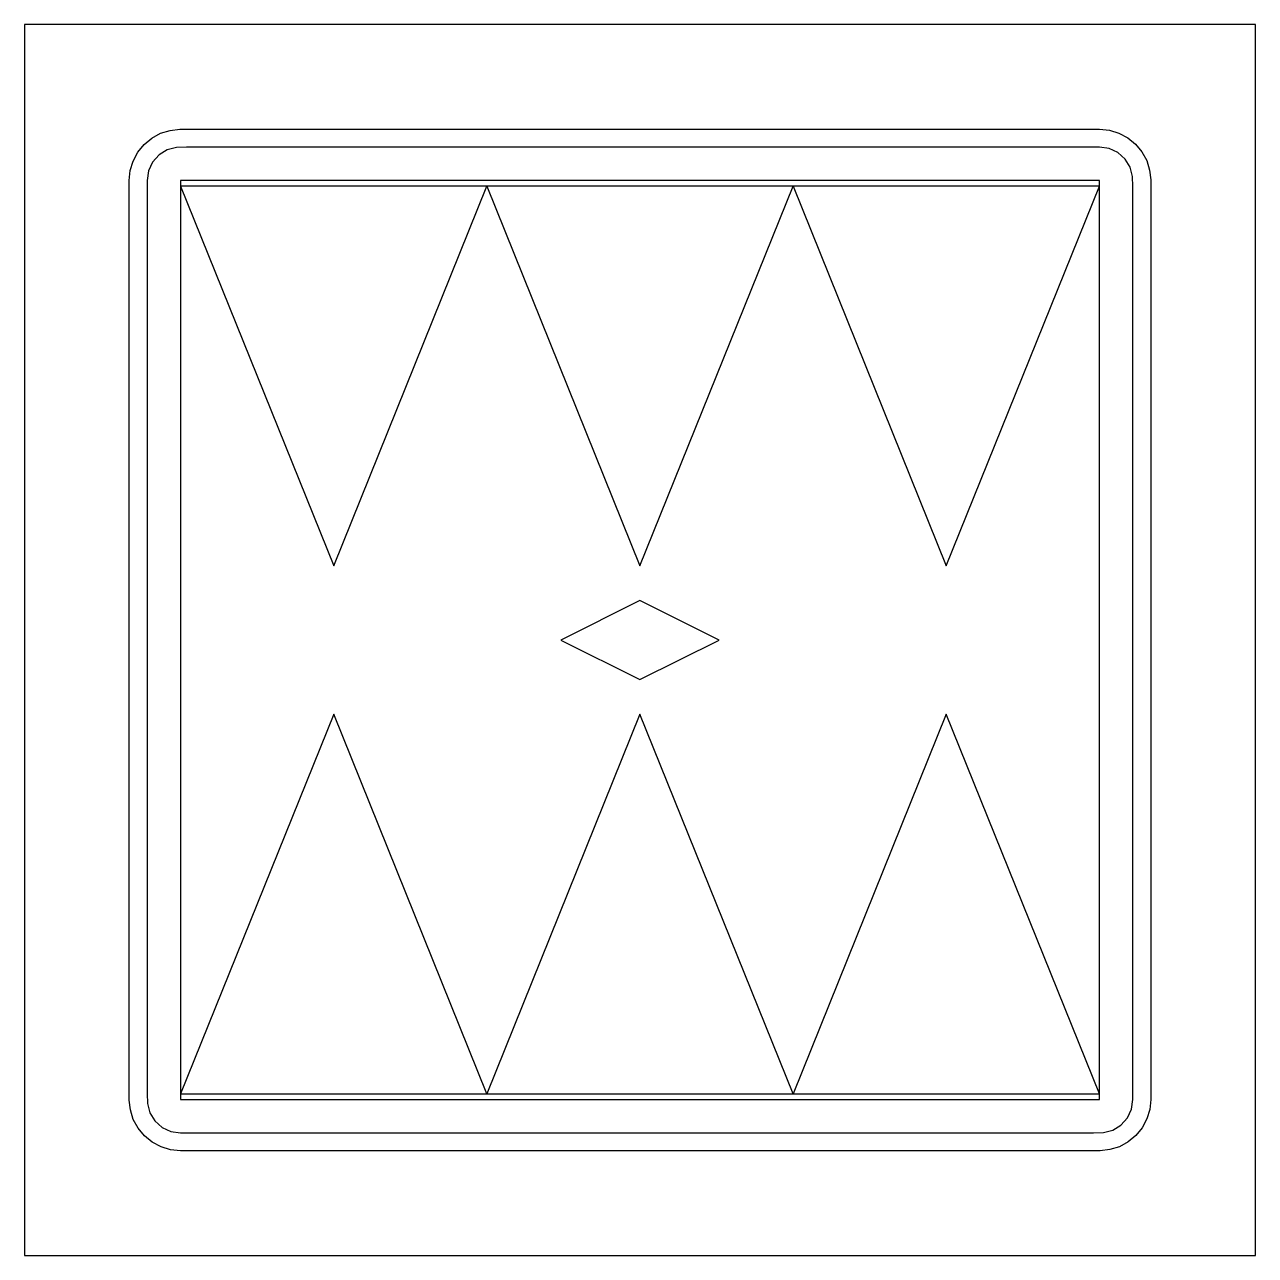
# Model space of a CAD drawing. Header units: metres. Extents: x 0 to 110, y 0 to 110.
import ezdxf

# ---------------------------------------------------------------- set-up
doc = ezdxf.new("R2010")
doc.units = ezdxf.units.M
for name, color, linetype in [('blue', 7, 'Continuous'), ('field', 7, 'Continuous'), ('outline', 7, 'Continuous'), ('turquoise', 7, 'Continuous')]:
    doc.layers.add(name, color=color, linetype=linetype)

msp = doc.modelspace()

# ---------------------------------------------------------------- linework, layer by layer
at = {"layer": 'blue'}
for points in [[(14.01, 96), (27.75, 61.91), (41.49, 96)], [(69.01, 96), (82.75, 61.91), (96.49, 96)], [(55.25, 48.59), (41.51, 14.5), (68.99, 14.5)]]:
    msp.add_lwpolyline(points, close=True, dxfattribs=at)
at = {"layer": 'field'}
msp.add_lwpolyline([(14, 14), (96.5, 14), (96.5, 96.5), (14, 96.5)], close=True, dxfattribs=at)
at = {"layer": 'outline'}
msp.add_lwpolyline([(0, 0), (110.5, 0), (110.5, 110.5), (0, 110.5)], close=True, dxfattribs=at)
at = {"layer": 'turquoise'}
for points in [[(9.4, 96.5), (9.49, 97.39), (9.75, 98.25), (10.17, 99.04), (10.73, 99.74), (11.42, 100.31), (12.21, 100.74), (13.06, 101), (13.95, 101.1), (14.85, 101.1), (15.75, 101.1), (16.64, 101.1), (17.54, 101.1), (18.44, 101.1), (19.34, 101.1), (20.23, 101.1), (21.13, 101.1), (22.03, 101.1), (22.92, 101.1), (23.82, 101.1), (24.72, 101.1), (25.62, 101.1), (26.51, 101.1), (27.41, 101.1), (28.31, 101.1), (29.21, 101.1), (30.1, 101.1), (31, 101.1), (31.9, 101.1), (32.79, 101.1), (33.69, 101.1), (34.59, 101.1), (35.49, 101.1), (36.38, 101.1), (37.28, 101.1), (38.18, 101.1), (39.08, 101.1), (39.97, 101.1), (40.87, 101.1), (41.77, 101.1), (42.66, 101.1), (43.56, 101.1), (44.46, 101.1), (45.36, 101.1), (46.25, 101.1), (47.15, 101.1), (48.05, 101.1), (48.95, 101.1), (49.84, 101.1), (50.74, 101.1), (51.64, 101.1), (52.53, 101.1), (53.43, 101.1), (54.33, 101.1), (55.23, 101.1), (56.12, 101.1), (57.02, 101.1), (57.92, 101.1), (58.82, 101.1), (59.71, 101.1), (60.61, 101.1), (61.51, 101.1), (62.4, 101.1), (63.3, 101.1), (64.2, 101.1), (65.1, 101.1), (65.99, 101.1), (66.89, 101.1), (67.79, 101.1), (68.69, 101.1), (69.58, 101.1), (70.48, 101.1), (71.38, 101.1), (72.27, 101.1), (73.17, 101.1), (74.07, 101.1), (74.97, 101.1), (75.86, 101.1), (76.76, 101.1), (77.66, 101.1), (78.55, 101.1), (79.45, 101.1), (80.35, 101.1), (81.25, 101.1), (82.14, 101.1), (83.04, 101.1), (83.94, 101.1), (84.84, 101.1), (85.73, 101.1), (86.63, 101.1), (87.53, 101.1), (88.42, 101.1), (89.32, 101.1), (90.22, 101.1), (91.12, 101.1), (92.01, 101.1), (92.91, 101.1), (93.81, 101.1), (94.71, 101.1), (95.6, 101.1), (96.5, 101.1), (97.39, 101.01), (98.25, 100.75), (99.04, 100.33), (99.74, 99.77), (100.31, 99.08), (100.74, 98.29), (101, 97.44), (101.1, 96.55), (101.1, 95.65), (101.1, 94.75), (101.1, 93.86), (101.1, 92.96), (101.1, 92.06), (101.1, 91.16), (101.1, 90.27), (101.1, 89.37), (101.1, 88.47), (101.1, 87.58), (101.1, 86.68), (101.1, 85.78), (101.1, 84.88), (101.1, 83.99), (101.1, 83.09), (101.1, 82.19), (101.1, 81.29), (101.1, 80.4), (101.1, 79.5), (101.1, 78.6), (101.1, 77.71), (101.1, 76.81), (101.1, 75.91), (101.1, 75.01), (101.1, 74.12), (101.1, 73.22), (101.1, 72.32), (101.1, 71.42), (101.1, 70.53), (101.1, 69.63), (101.1, 68.73), (101.1, 67.84), (101.1, 66.94), (101.1, 66.04), (101.1, 65.14), (101.1, 64.25), (101.1, 63.35), (101.1, 62.45), (101.1, 61.55), (101.1, 60.66), (101.1, 59.76), (101.1, 58.86), (101.1, 57.97), (101.1, 57.07), (101.1, 56.17), (101.1, 55.27), (101.1, 54.38), (101.1, 53.48), (101.1, 52.58), (101.1, 51.68), (101.1, 50.79), (101.1, 49.89), (101.1, 48.99), (101.1, 48.1), (101.1, 47.2), (101.1, 46.3), (101.1, 45.4), (101.1, 44.51), (101.1, 43.61), (101.1, 42.71), (101.1, 41.81), (101.1, 40.92), (101.1, 40.02), (101.1, 39.12), (101.1, 38.23), (101.1, 37.33), (101.1, 36.43), (101.1, 35.53), (101.1, 34.64), (101.1, 33.74), (101.1, 32.84), (101.1, 31.95), (101.1, 31.05), (101.1, 30.15), (101.1, 29.25), (101.1, 28.36), (101.1, 27.46), (101.1, 26.56), (101.1, 25.66), (101.1, 24.77), (101.1, 23.87), (101.1, 22.97), (101.1, 22.08), (101.1, 21.18), (101.1, 20.28), (101.1, 19.38), (101.1, 18.49), (101.1, 17.59), (101.1, 16.69), (101.1, 15.79), (101.1, 14.9), (101.1, 14), (101.01, 13.11), (100.75, 12.25), (100.33, 11.46), (99.77, 10.76), (99.08, 10.19), (98.29, 9.76), (97.44, 9.5), (96.55, 9.4), (95.65, 9.4), (94.75, 9.4), (93.86, 9.4), (92.96, 9.4), (92.06, 9.4), (91.16, 9.4), (90.27, 9.4), (89.37, 9.4), (88.47, 9.4), (87.58, 9.4), (86.68, 9.4), (85.78, 9.4), (84.88, 9.4), (83.99, 9.4), (83.09, 9.4), (82.19, 9.4), (81.29, 9.4), (80.4, 9.4), (79.5, 9.4), (78.6, 9.4), (77.71, 9.4), (76.81, 9.4), (75.91, 9.4), (75.01, 9.4), (74.12, 9.4), (73.22, 9.4), (72.32, 9.4), (71.42, 9.4), (70.53, 9.4), (69.63, 9.4), (68.73, 9.4), (67.84, 9.4), (66.94, 9.4), (66.04, 9.4), (65.14, 9.4), (64.25, 9.4), (63.35, 9.4), (62.45, 9.4), (61.55, 9.4), (60.66, 9.4), (59.76, 9.4), (58.86, 9.4), (57.97, 9.4), (57.07, 9.4), (56.17, 9.4), (55.27, 9.4), (54.38, 9.4), (53.48, 9.4), (52.58, 9.4), (51.68, 9.4), (50.79, 9.4), (49.89, 9.4), (48.99, 9.4), (48.1, 9.4), (47.2, 9.4), (46.3, 9.4), (45.4, 9.4), (44.51, 9.4), (43.61, 9.4), (42.71, 9.4), (41.81, 9.4), (40.92, 9.4), (40.02, 9.4), (39.12, 9.4), (38.23, 9.4), (37.33, 9.4), (36.43, 9.4), (35.53, 9.4), (34.64, 9.4), (33.74, 9.4), (32.84, 9.4), (31.95, 9.4), (31.05, 9.4), (30.15, 9.4), (29.25, 9.4), (28.36, 9.4), (27.46, 9.4), (26.56, 9.4), (25.66, 9.4), (24.77, 9.4), (23.87, 9.4), (22.97, 9.4), (22.08, 9.4), (21.18, 9.4), (20.28, 9.4), (19.38, 9.4), (18.49, 9.4), (17.59, 9.4), (16.69, 9.4), (15.79, 9.4), (14.9, 9.4), (14, 9.4), (13.11, 9.49), (12.25, 9.75), (11.46, 10.17), (10.76, 10.73), (10.19, 11.42), (9.76, 12.21), (9.5, 13.06), (9.4, 13.95), (9.4, 14.85), (9.4, 15.75), (9.4, 16.64), (9.4, 17.54), (9.4, 18.44), (9.4, 19.34), (9.4, 20.23), (9.4, 21.13), (9.4, 22.03), (9.4, 22.92), (9.4, 23.82), (9.4, 24.72), (9.4, 25.62), (9.4, 26.51), (9.4, 27.41), (9.4, 28.31), (9.4, 29.21), (9.4, 30.1), (9.4, 31), (9.4, 31.9), (9.4, 32.79), (9.4, 33.69), (9.4, 34.59), (9.4, 35.49), (9.4, 36.38), (9.4, 37.28), (9.4, 38.18), (9.4, 39.08), (9.4, 39.97), (9.4, 40.87), (9.4, 41.77), (9.4, 42.66), (9.4, 43.56), (9.4, 44.46), (9.4, 45.36), (9.4, 46.25), (9.4, 47.15), (9.4, 48.05), (9.4, 48.95), (9.4, 49.84), (9.4, 50.74), (9.4, 51.64), (9.4, 52.53), (9.4, 53.43), (9.4, 54.33), (9.4, 55.23), (9.4, 56.12), (9.4, 57.02), (9.4, 57.92), (9.4, 58.82), (9.4, 59.71), (9.4, 60.61), (9.4, 61.51), (9.4, 62.4), (9.4, 63.3), (9.4, 64.2), (9.4, 65.1), (9.4, 65.99), (9.4, 66.89), (9.4, 67.79), (9.4, 68.69), (9.4, 69.58), (9.4, 70.48), (9.4, 71.38), (9.4, 72.27), (9.4, 73.17), (9.4, 74.07), (9.4, 74.97), (9.4, 75.86), (9.4, 76.76), (9.4, 77.66), (9.4, 78.55), (9.4, 79.45), (9.4, 80.35), (9.4, 81.25), (9.4, 82.14), (9.4, 83.04), (9.4, 83.94), (9.4, 84.84), (9.4, 85.73), (9.4, 86.63), (9.4, 87.53), (9.4, 88.42), (9.4, 89.32), (9.4, 90.22), (9.4, 91.12), (9.4, 92.01), (9.4, 92.91), (9.4, 93.81), (9.4, 94.71), (9.4, 95.6), (9.4, 96.5)], [(14, 11), (14.87, 11), (15.74, 11), (16.62, 11), (17.49, 11), (18.36, 11), (19.23, 11), (20.1, 11), (20.98, 11), (21.85, 11), (22.72, 11), (23.59, 11), (24.47, 11), (25.34, 11), (26.21, 11), (27.08, 11), (27.95, 11), (28.83, 11), (29.7, 11), (30.57, 11), (31.44, 11), (32.31, 11), (33.19, 11), (34.06, 11), (34.93, 11), (35.8, 11), (36.68, 11), (37.55, 11), (38.42, 11), (39.29, 11), (40.16, 11), (41.04, 11), (41.91, 11), (42.78, 11), (43.65, 11), (44.52, 11), (45.4, 11), (46.27, 11), (47.14, 11), (48.01, 11), (48.88, 11), (49.76, 11), (50.63, 11), (51.5, 11), (52.37, 11), (53.25, 11), (54.12, 11), (54.99, 11), (55.86, 11), (56.73, 11), (57.61, 11), (58.48, 11), (59.35, 11), (60.22, 11), (61.09, 11), (61.97, 11), (62.84, 11), (63.71, 11), (64.58, 11), (65.46, 11), (66.33, 11), (67.2, 11), (68.07, 11), (68.94, 11), (69.82, 11), (70.69, 11), (71.56, 11), (72.43, 11), (73.3, 11), (74.18, 11), (75.05, 11), (75.92, 11), (76.79, 11), (77.67, 11), (78.54, 11), (79.41, 11), (80.28, 11), (81.15, 11), (82.03, 11), (82.9, 11), (83.77, 11), (84.64, 11), (85.51, 11), (86.39, 11), (87.26, 11), (88.13, 11), (89, 11), (89.87, 11), (90.75, 11), (91.62, 11), (92.49, 11), (93.36, 11), (94.24, 11), (95.11, 11), (95.98, 11), (96.85, 11.02), (97.69, 11.25), (98.43, 11.7), (99.01, 12.35), (99.37, 13.14), (99.5, 14), (99.5, 14.87), (99.5, 15.74), (99.5, 16.62), (99.5, 17.49), (99.5, 18.36), (99.5, 19.23), (99.5, 20.1), (99.5, 20.98), (99.5, 21.85), (99.5, 22.72), (99.5, 23.59), (99.5, 24.47), (99.5, 25.34), (99.5, 26.21), (99.5, 27.08), (99.5, 27.95), (99.5, 28.83), (99.5, 29.7), (99.5, 30.57), (99.5, 31.44), (99.5, 32.31), (99.5, 33.19), (99.5, 34.06), (99.5, 34.93), (99.5, 35.8), (99.5, 36.68), (99.5, 37.55), (99.5, 38.42), (99.5, 39.29), (99.5, 40.16), (99.5, 41.04), (99.5, 41.91), (99.5, 42.78), (99.5, 43.65), (99.5, 44.52), (99.5, 45.4), (99.5, 46.27), (99.5, 47.14), (99.5, 48.01), (99.5, 48.88), (99.5, 49.76), (99.5, 50.63), (99.5, 51.5), (99.5, 52.37), (99.5, 53.25), (99.5, 54.12), (99.5, 54.99), (99.5, 55.86), (99.5, 56.73), (99.5, 57.61), (99.5, 58.48), (99.5, 59.35), (99.5, 60.22), (99.5, 61.09), (99.5, 61.97), (99.5, 62.84), (99.5, 63.71), (99.5, 64.58), (99.5, 65.46), (99.5, 66.33), (99.5, 67.2), (99.5, 68.07), (99.5, 68.94), (99.5, 69.82), (99.5, 70.69), (99.5, 71.56), (99.5, 72.43), (99.5, 73.3), (99.5, 74.18), (99.5, 75.05), (99.5, 75.92), (99.5, 76.79), (99.5, 77.67), (99.5, 78.54), (99.5, 79.41), (99.5, 80.28), (99.5, 81.15), (99.5, 82.03), (99.5, 82.9), (99.5, 83.77), (99.5, 84.64), (99.5, 85.51), (99.5, 86.39), (99.5, 87.26), (99.5, 88.13), (99.5, 89), (99.5, 89.87), (99.5, 90.75), (99.5, 91.62), (99.5, 92.49), (99.5, 93.36), (99.5, 94.24), (99.5, 95.11), (99.5, 95.98), (99.48, 96.85), (99.25, 97.69), (98.8, 98.43), (98.15, 99.01), (97.36, 99.37), (96.5, 99.5), (95.63, 99.5), (94.76, 99.5), (93.88, 99.5), (93.01, 99.5), (92.14, 99.5), (91.27, 99.5), (90.4, 99.5), (89.52, 99.5), (88.65, 99.5), (87.78, 99.5), (86.91, 99.5), (86.03, 99.5), (85.16, 99.5), (84.29, 99.5), (83.42, 99.5), (82.55, 99.5), (81.67, 99.5), (80.8, 99.5), (79.93, 99.5), (79.06, 99.5), (78.19, 99.5), (77.31, 99.5), (76.44, 99.5), (75.57, 99.5), (74.7, 99.5), (73.82, 99.5), (72.95, 99.5), (72.08, 99.5), (71.21, 99.5), (70.34, 99.5), (69.46, 99.5), (68.59, 99.5), (67.72, 99.5), (66.85, 99.5), (65.98, 99.5), (65.1, 99.5), (64.23, 99.5), (63.36, 99.5), (62.49, 99.5), (61.62, 99.5), (60.74, 99.5), (59.87, 99.5), (59, 99.5), (58.13, 99.5), (57.25, 99.5), (56.38, 99.5), (55.51, 99.5), (54.64, 99.5), (53.77, 99.5), (52.89, 99.5), (52.02, 99.5), (51.15, 99.5), (50.28, 99.5), (49.41, 99.5), (48.53, 99.5), (47.66, 99.5), (46.79, 99.5), (45.92, 99.5), (45.04, 99.5), (44.17, 99.5), (43.3, 99.5), (42.43, 99.5), (41.56, 99.5), (40.68, 99.5), (39.81, 99.5), (38.94, 99.5), (38.07, 99.5), (37.2, 99.5), (36.32, 99.5), (35.45, 99.5), (34.58, 99.5), (33.71, 99.5), (32.83, 99.5), (31.96, 99.5), (31.09, 99.5), (30.22, 99.5), (29.35, 99.5), (28.47, 99.5), (27.6, 99.5), (26.73, 99.5), (25.86, 99.5), (24.99, 99.5), (24.11, 99.5), (23.24, 99.5), (22.37, 99.5), (21.5, 99.5), (20.63, 99.5), (19.75, 99.5), (18.88, 99.5), (18.01, 99.5), (17.14, 99.5), (16.26, 99.5), (15.39, 99.5), (14.52, 99.5), (13.65, 99.48), (12.81, 99.25), (12.07, 98.8), (11.49, 98.15), (11.13, 97.36), (11, 96.5), (11, 95.63), (11, 94.76), (11, 93.88), (11, 93.01), (11, 92.14), (11, 91.27), (11, 90.4), (11, 89.52), (11, 88.65), (11, 87.78), (11, 86.91), (11, 86.03), (11, 85.16), (11, 84.29), (11, 83.42), (11, 82.55), (11, 81.67), (11, 80.8), (11, 79.93), (11, 79.06), (11, 78.19), (11, 77.31), (11, 76.44), (11, 75.57), (11, 74.7), (11, 73.82), (11, 72.95), (11, 72.08), (11, 71.21), (11, 70.34), (11, 69.46), (11, 68.59), (11, 67.72), (11, 66.85), (11, 65.98), (11, 65.1), (11, 64.23), (11, 63.36), (11, 62.49), (11, 61.62), (11, 60.74), (11, 59.87), (11, 59), (11, 58.13), (11, 57.25), (11, 56.38), (11, 55.51), (11, 54.64), (11, 53.77), (11, 52.89), (11, 52.02), (11, 51.15), (11, 50.28), (11, 49.41), (11, 48.53), (11, 47.66), (11, 46.79), (11, 45.92), (11, 45.04), (11, 44.17), (11, 43.3), (11, 42.43), (11, 41.56), (11, 40.68), (11, 39.81), (11, 38.94), (11, 38.07), (11, 37.2), (11, 36.32), (11, 35.45), (11, 34.58), (11, 33.71), (11, 32.83), (11, 31.96), (11, 31.09), (11, 30.22), (11, 29.35), (11, 28.47), (11, 27.6), (11, 26.73), (11, 25.86), (11, 24.99), (11, 24.11), (11, 23.24), (11, 22.37), (11, 21.5), (11, 20.63), (11, 19.75), (11, 18.88), (11, 18.01), (11, 17.14), (11, 16.26), (11, 15.39), (11, 14.52), (11.02, 13.65), (11.25, 12.81), (11.7, 12.07), (12.35, 11.49), (13.14, 11.13), (14, 11)]]:
    msp.add_lwpolyline(points, dxfattribs=at)
for points in [[(41.51, 96), (55.25, 61.91), (68.99, 96)], [(55.25, 58.81), (48.13, 55.25), (55.25, 51.69), (62.37, 55.25)], [(27.75, 48.59), (14.01, 14.5), (41.49, 14.5)], [(82.75, 48.59), (69.01, 14.5), (96.49, 14.5)]]:
    msp.add_lwpolyline(points, close=True, dxfattribs=at)

doc.saveas('drawing.dxf')
